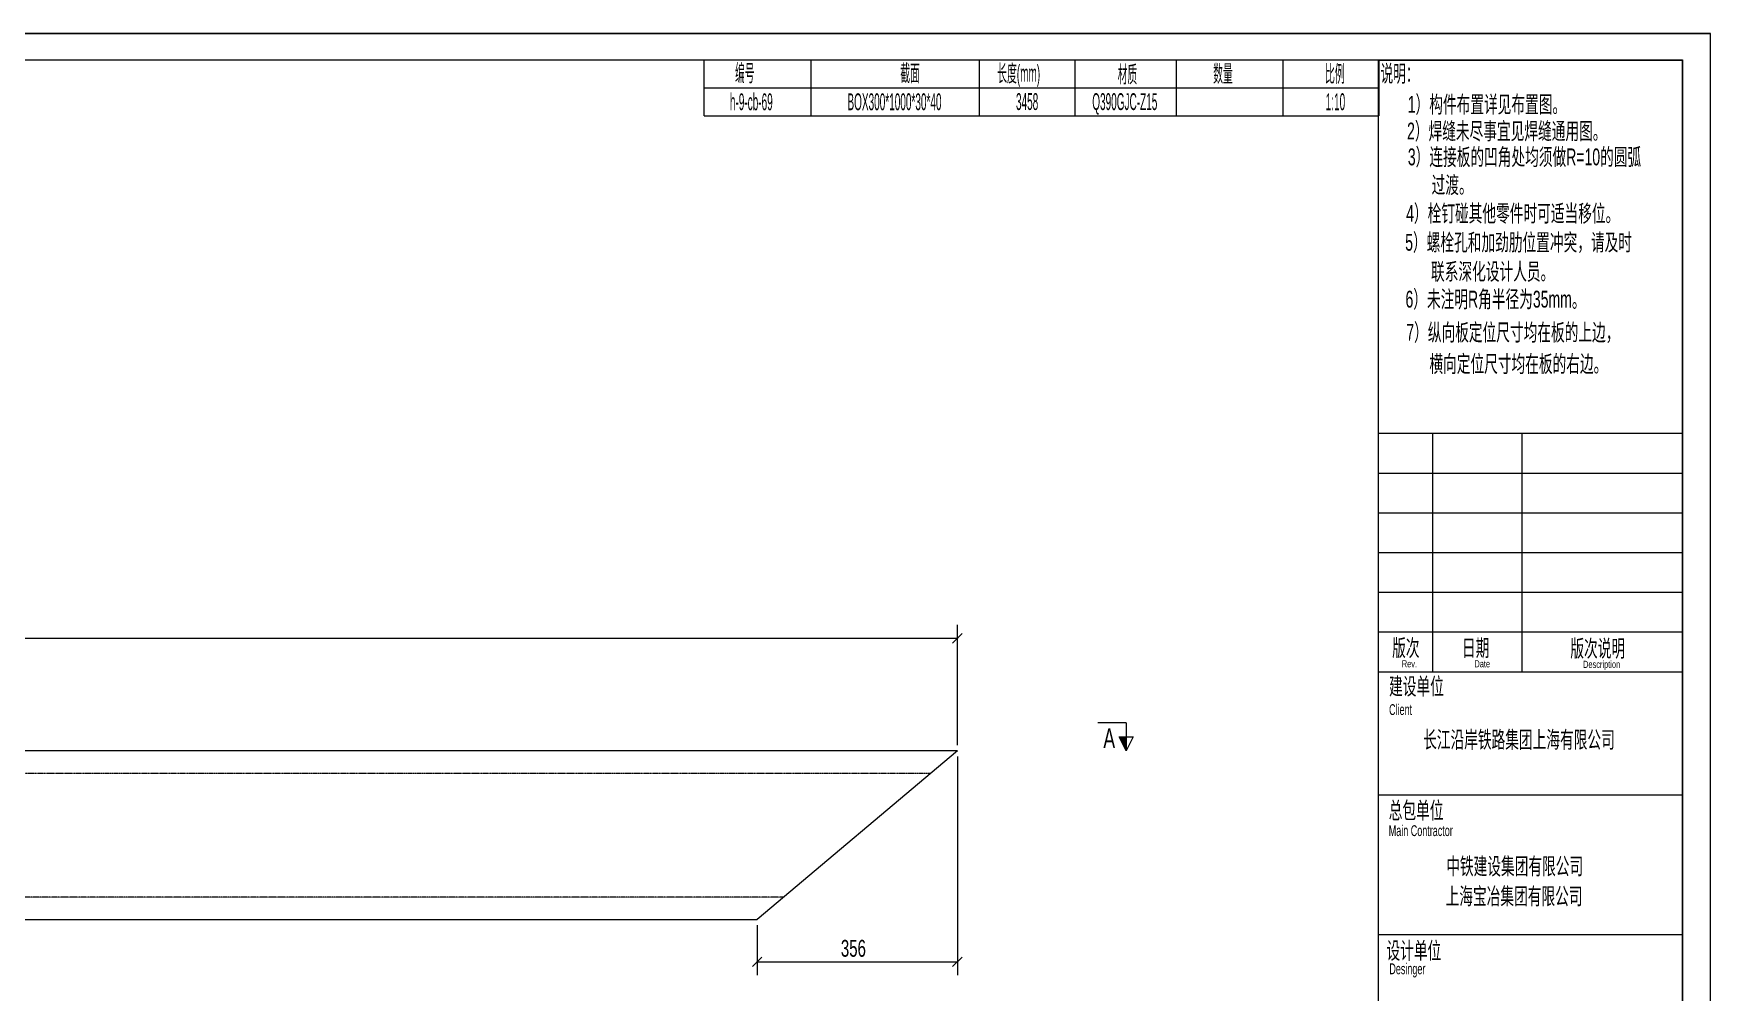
# Model space of a CAD drawing. Header units: millimetres. Extents: x 24 to 5990, y 50 to 4250.
# Drawn here: x 3007 to 5990, y 2546 to 4250 of the extents above; entities that cross this region are included whole.
import ezdxf

# ---------------------------------------------------------------- set-up
doc = ezdxf.new("R2010")
doc.units = ezdxf.units.MM
doc.linetypes.add('XKITLINE00', pattern=[0])
doc.linetypes.add('XKITLINE04', pattern=[3, 0.5, -0.5, 0.5, -0.5, 0.5, -0.5])
for name, color, linetype, lineweight in [('DrawingSheet', 5, 'Continuous', 0), ('OtherObjectType', 1, 'Continuous', 0), ('Part', 2, 'Continuous', 0), ('Section', 6, 'Continuous', 0), ('Z-DIMENSIONS', 1, 'Continuous', 0)]:
    doc.layers.add(name, color=color, linetype=linetype, lineweight=lineweight)
doc.styles.add('$TD_AUDIT_GENERATED_(B6)', font='ARIAL.TTF')
doc.styles.add('$TD_AUDIT_GENERATED_(CA)', font='ARIAL.TTF')
doc.styles.add('Arial', font='arial.ttf')
doc.styles.add('romsim', font='ARIAL.TTF')

# ---------------------------------------------------------------- blocks, each defined once
blk = doc.blocks.new('*A1')
at = {"layer": 'Part', "color": 4, "linetype": 'XKITLINE00', "lineweight": 0}
for p, q in [((4650.4, 2975), (1476.9, 2975)), ((4650.4, 2975), (4294.4, 2675)), ((1192.5, 2675), (4294.4, 2675))]:
    blk.add_line(p, q, dxfattribs=at)
at = {"layer": 'Part', "color": 7, "linetype": 'XKITLINE04', "lineweight": 0}
for p, q in [((4602.9, 2935), (1429.4, 2935)), ((4341.8, 2715), (1199.4, 2715))]:
    blk.add_line(p, q, dxfattribs=at)
blk = doc.blocks.new('*A3')
at = {"layer": 'DrawingSheet', "color": 5, "linetype": 'XKITLINE00', "lineweight": 0}
for p, q in [((5990, 4250), (50, 4250)), ((5990, 50), (5990, 4250))]:
    blk.add_line(p, q, dxfattribs=at)
blk = doc.blocks.new('*A4')
at = {"layer": 'OtherObjectType', "color": 7, "linetype": 'XKITLINE00', "lineweight": 0}
for p, q in [((4200, 4103.5), (4200, 4203.5)), ((4200, 4203.5), (5400, 4203.5)), ((4390, 4103.5), (4390, 4203.5)), ((4690, 4103.5), (4690, 4203.5)), ((4860, 4103.5), (4860, 4203.5)), ((5040, 4103.5), (5040, 4203.5)), ((5230, 4103.5), (5230, 4203.5)), ((5400, 4203.5), (5400, 4103.5)), ((4200, 4153.5), (5400, 4153.5)), ((4200, 4103.5), (5400, 4103.5))]:
    blk.add_line(p, q, dxfattribs=at)
at = {"layer": 'OtherObjectType', "color": 7, "width": 0.425}
for s, style, p in [('\\M+5B1E0\\M+5BAC5', 'Arial', (4254.9, 4164.9)), ('\\M+5BDD8\\M+5C3E6', 'Arial', (4548.8, 4164.8)), ('\\M+5B3A4\\M+5B6C8(mm)', 'Arial', (4721.3, 4164.4)), ('\\M+5B2C4\\M+5D6CA', 'Arial', (4935.5, 4162.7)), ('\\M+5CAFD\\M+5C1BF', 'Arial', (5105.4, 4163.9)), ('\\M+5B1C8\\M+5C0FD', 'Arial', (5304.5, 4163.7)), ('h-9-cb-69', '$TD_AUDIT_GENERATED_(B6)', (4245.7, 4113.7)), ('BOX300*1000*30*40', '$TD_AUDIT_GENERATED_(B6)', (4454.8, 4113.7)), ('3458', '$TD_AUDIT_GENERATED_(B6)', (4754.6, 4114.1)), ('Q390GJC-Z15', '$TD_AUDIT_GENERATED_(B6)', (4890.3, 4114)), ('1:10', '$TD_AUDIT_GENERATED_(B6)', (5305.6, 4113.8))]:
    blk.add_text(s, height=30, dxfattribs=dict(at, style=style)).set_placement(p)
blk = doc.blocks.new('*A5')
at = {"layer": 'OtherObjectType', "color": 7, "linetype": 'XKITLINE00', "lineweight": 0}
for p, q in [((50, 4250), (5990, 4250)), ((5990, 50), (5990, 4250)), ((180, 4203.5), (5940.3, 4203.5)), ((5399, 4203), (5399, 96)), ((5399, 4203), (5939.7, 4203)), ((5939.7, 4203), (5939.7, 96)), ((5940.3, 4203.5), (5940.3, 96.5)), ((5399, 3539.4), (5939.7, 3539.4)), ((5495.6, 3539.4), (5495.6, 3115.7)), ((5654.5, 3539.4), (5654.5, 3115.7)), ((5399, 3468.8), (5939.7, 3468.8)), ((5399, 3398.2), (5939.7, 3398.2)), ((5399, 3327.6), (5939.7, 3327.6)), ((5399, 3256.9), (5939.7, 3256.9)), ((5399, 3186.3), (5939.7, 3186.3)), ((5399, 3115.7), (5939.7, 3115.7)), ((5399, 2896.7), (5939.7, 2896.7)), ((5399, 2648.7), (5939.7, 2648.7))]:
    blk.add_line(p, q, dxfattribs=at)
at = {"layer": 'OtherObjectType', "color": 7, "style": '$TD_AUDIT_GENERATED_(CA)'}
for s, height, width, p in [('\\M+5CBB5\\M+5C3F7\\M+5A3BA', 30, 0.553327, (5402.9, 4164)), ('1\\M+5A3A9\\M+5B9B9\\M+5BCFE\\M+5B2BC\\M+5D6C3\\M+5CFEA\\M+5BCFB\\M+5B2BC\\M+5D6C3\\M+5CDBC\\M+5A1A3', 30, 0.595, (5451.5, 4109.2)), ('2\\M+5A3A9\\M+5BAB8\\M+5B7EC\\M+5CEB4\\M+5BEA1\\M+5CAC2\\M+5D2CB\\M+5BCFB\\M+5BAB8\\M+5B7EC\\M+5CDA8\\M+5D3C3\\M+5CDBC\\M+5A1A3', 30, 0.595, (5450.3, 4061.8)), ('3\\M+5A3A9\\M+5C1AC\\M+5BDD3\\M+5B0E5\\M+5B5C4\\M+5B0BC\\M+5BDC7\\M+5B4A6\\M+5BEF9\\M+5D0EB\\M+5D7F6R=10\\M+5B5C4\\M+5D4B2\\M+5BBA1', 30, 0.595, (5451.7, 4015.8)), ('\\M+5B9FD\\M+5B6C9\\M+5A1A3', 30, 0.595, (5494, 3966)), ('4\\M+5A3A9\\M+5CBA8\\M+5B6A4\\M+5C5F6\\M+5C6E4\\M+5CBFB\\M+5C1E3\\M+5BCFE\\M+5CAB1\\M+5BFC9\\M+5CACA\\M+5B5B1\\M+5D2C6\\M+5CEBB\\M+5A1A3', 30, 0.595, (5448.7, 3915.4)), ('5\\M+5A3A9\\M+5C2DD\\M+5CBA8\\M+5BFD7\\M+5BACD\\M+5BCD3\\M+5BEA2\\M+5C0DF\\M+5CEBB\\M+5D6C3\\M+5B3E5\\M+5CDBB\\M+5A3AC\\M+5C7EB\\M+5BCB0\\M+5CAB1', 30, 0.595, (5447, 3864)), ('\\M+5C1AA\\M+5CFB5\\M+5C9EE\\M+5BBAF\\M+5C9E8\\M+5BCC6\\M+5C8CB\\M+5D4B1\\M+5A1A3', 30, 0.595, (5493, 3812)), ('6\\M+5A3A9\\M+5CEB4\\M+5D7A2\\M+5C3F7R\\M+5BDC7\\M+5B0EB\\M+5BEB6\\M+5CEAA35mm\\M+5A1A3', 30, 0.595, (5447.5, 3762.9)), ('7\\M+5A3A9\\M+5D7DD\\M+5CFF2\\M+5B0E5\\M+5B6A8\\M+5CEBB\\M+5B3DF\\M+5B4E7\\M+5BEF9\\M+5D4DA\\M+5B0E5\\M+5B5C4\\M+5C9CF\\M+5B1DF\\M+5A3AC', 30, 0.595, (5449, 3704)), ('\\M+5BAE1\\M+5CFF2\\M+5B6A8\\M+5CEBB\\M+5B3DF\\M+5B4E7\\M+5BEF9\\M+5D4DA\\M+5B0E5\\M+5B5C4\\M+5D3D2\\M+5B1DF\\M+5A1A3', 30, 0.595, (5490, 3648)), ('\\M+5B0E6\\M+5B4CE', 30, 0.595, (5423.8, 3143.1)), ('\\M+5C8D5\\M+5C6DA', 30, 0.595, (5548, 3143.1)), ('\\M+5B0E6\\M+5B4CE\\M+5CBB5\\M+5C3F7', 30, 0.595, (5740.8, 3142.1)), ('Rev.', 12.71, 0.595, (5440.9, 3123.4)), ('Date', 12.71, 0.595, (5570.1, 3123.4)), ('Description', 12.713, 0.595, (5763.4, 3122.4)), ('\\M+5BDA8\\M+5C9E8\\M+5B5A5\\M+5CEBB', 30, 0.595, (5418.3, 3074.8)), ('Client', 19.27, 0.595, (5418.3, 3038.7)), ('\\M+5B3A4\\M+5BDAD\\M+5D1D8\\M+5B0B6\\M+5CCFA\\M+5C2B7\\M+5BCAF\\M+5CDC5\\M+5C9CF\\M+5BAA3\\M+5D3D0\\M+5CFDE\\M+5B9AB\\M+5CBBE', 30, 0.595, (5478.9, 2980)), ('\\M+5D7DC\\M+5B0FC\\M+5B5A5\\M+5CEBB', 30, 0.595, (5417.7, 2854.2)), ('Main Contractor', 19.272, 0.595, (5417.7, 2823.5)), ('\\M+5D6D0\\M+5CCFA\\M+5BDA8\\M+5C9E8\\M+5BCAF\\M+5CDC5\\M+5D3D0\\M+5CFDE\\M+5B9AB\\M+5CBBE', 30, 0.595, (5520, 2755)), ('\\M+5C9CF\\M+5BAA3\\M+5B1A6\\M+5D2B1\\M+5BCAF\\M+5CDC5\\M+5D3D0\\M+5CFDE\\M+5B9AB\\M+5CBBE', 30, 0.595, (5518.9, 2701.7)), ('\\M+5C9E8\\M+5BCC6\\M+5B5A5\\M+5CEBB', 30, 0.595, (5413.7, 2605)), ('Desinger', 19.27, 0.595, (5418.8, 2577.9))]:
    blk.add_text(s, height=height, dxfattribs=dict(at, width=width)).set_placement(p)
blk = doc.blocks.new('*A6')
at = {"layer": 'Z-DIMENSIONS', "color": 3, "linetype": 'XKITLINE00', "lineweight": 0}
for p, q in [((4650.4, 2985), (4650.4, 3199)), ((1192.5, 3175), (4650.4, 3175)), ((4658.8, 3183.5), (4641.9, 3166.5))]:
    blk.add_line(p, q, dxfattribs=at)
at = {"layer": 'Z-DIMENSIONS', "color": 7}
blk.add_point((4650.4, 3175), dxfattribs=at)
blk = doc.blocks.new('*A7')
at = {"layer": 'Z-DIMENSIONS', "color": 3, "linetype": 'XKITLINE00', "lineweight": 0}
for p, q in [((4650.4, 2965), (4650.4, 2576)), ((4294.4, 2665), (4294.4, 2576)), ((4302.8, 2608.5), (4285.9, 2591.5)), ((4294.4, 2600), (4650.4, 2600)), ((4658.8, 2608.5), (4641.9, 2591.5))]:
    blk.add_line(p, q, dxfattribs=at)
at = {"layer": 'Z-DIMENSIONS', "color": 7}
for p in [(4294.4, 2600), (4650.4, 2600)]:
    blk.add_point(p, dxfattribs=at)
at = {"layer": 'Z-DIMENSIONS', "color": 7, "style": 'romsim', "width": 0.6375}
blk.add_text('356', height=30, dxfattribs=at).set_placement((4443.1, 2609))
blk = doc.blocks.new('*A10')
at = {"layer": 'Section'}
blk.add_hatch(color=6, dxfattribs=at).paths.add_polyline_path([(4950.4, 3000), (4950.4, 2975), (4937.9, 3000)], flags=17)
at = {"layer": 'Section', "color": 6, "linetype": 'XKITLINE00', "lineweight": 0}
for p, q in [((4950.4, 3025), (4900.4, 3025)), ((4950.4, 3025), (4950.4, 2975)), ((4937.9, 3000), (4962.9, 3000)), ((4950.4, 2975), (4937.9, 3000)), ((4962.9, 3000), (4950.4, 2975))]:
    blk.add_line(p, q, dxfattribs=at)
at = {"layer": 'Section', "color": 6, "style": 'romsim', "width": 0.6375}
blk.add_text('A', height=35, dxfattribs=at).set_placement((4910.1, 2980))

msp = doc.modelspace()

# ---------------------------------------------------------------- block references
at = {"lineweight": 0}
for name in ['*A3', '*A5', '*A4', '*A6', '*A10', '*A1', '*A7']:
    msp.add_blockref(name, (0, 0), dxfattribs=at)

doc.saveas('drawing.dxf')
